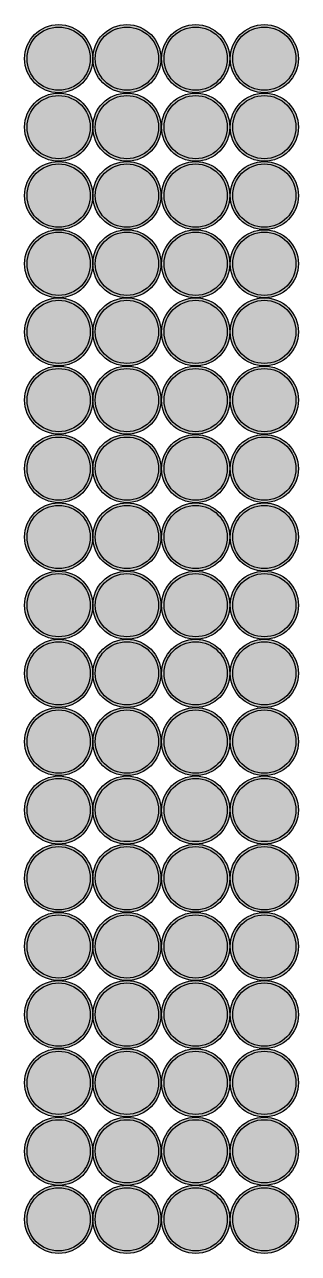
# Model space of a CAD drawing. Header units: inches. Extents: x 443 to 1254, y 273 to 817.
# Drawn here: x 697.2 to 711, y 366.4 to 428.4 of the extents above; entities that cross this region are included whole.
import ezdxf

# ---------------------------------------------------------------- set-up
doc = ezdxf.new("R2010")
doc.units = ezdxf.units.IN
doc.header["$MEASUREMENT"] = 0

msp = doc.modelspace()

# ---------------------------------------------------------------- hatches: boundary and pattern name
h = msp.add_hatch(color=256)
h.dxf.hatch_style = 1
h.set_gradient(color1=(41, 49, 137), color2=(19, 103, 52), tint=1, name='INVCURVED')
h.paths.add_polyline_path([(697.15414, 426.68143, 1), (700.59414, 426.68143, 1)])
h.paths.add_polyline_path([(700.46914, 426.68143, -1), (697.27914, 426.68143, -1)], flags=16)
h = msp.add_hatch(color=256)
h.dxf.hatch_style = 1
h.set_gradient(color1=(242, 103, 34), color2=(248, 153, 30), tint=1)
h.paths.add_polyline_path([(700.46914, 426.68143, 1), (697.27914, 426.68143, 1)])
h = msp.add_hatch(color=256)
h.dxf.hatch_style = 1
h.set_gradient(color1=(41, 49, 137), color2=(19, 103, 52), tint=1, name='INVCURVED')
h.paths.add_polyline_path([(700.59787, 426.68143, 1), (704.03787, 426.68143, 1)])
h.paths.add_polyline_path([(703.91287, 426.68143, -1), (700.72287, 426.68143, -1)], flags=16)
h = msp.add_hatch(color=256)
h.dxf.hatch_style = 1
h.set_gradient(color1=(242, 103, 34), color2=(248, 153, 30), tint=1)
h.paths.add_polyline_path([(703.91287, 426.68143, 1), (700.72287, 426.68143, 1)])
h = msp.add_hatch(color=256)
h.dxf.hatch_style = 1
h.set_gradient(color1=(41, 49, 137), color2=(19, 103, 52), tint=1, name='INVCURVED')
h.paths.add_polyline_path([(704.06642, 426.68143, 1), (707.50642, 426.68143, 1)])
h.paths.add_polyline_path([(707.38142, 426.68143, -1), (704.19142, 426.68143, -1)], flags=16)
h = msp.add_hatch(color=256)
h.dxf.hatch_style = 1
h.set_gradient(color1=(242, 103, 34), color2=(248, 153, 30), tint=1)
h.paths.add_polyline_path([(707.38142, 426.68143, 1), (704.19142, 426.68143, 1)])
h = msp.add_hatch(color=256)
h.dxf.hatch_style = 1
h.set_gradient(color1=(41, 49, 137), color2=(19, 103, 52), tint=1, name='INVCURVED')
h.paths.add_polyline_path([(707.53261, 426.68143, 1), (710.97261, 426.68143, 1)])
h.paths.add_polyline_path([(710.84761, 426.68143, -1), (707.65761, 426.68143, -1)], flags=16)
h = msp.add_hatch(color=256)
h.dxf.hatch_style = 1
h.set_gradient(color1=(242, 103, 34), color2=(248, 153, 30), tint=1)
h.paths.add_polyline_path([(710.84761, 426.68143, 1), (707.65761, 426.68143, 1)])
h = msp.add_hatch(color=256)
h.dxf.hatch_style = 1
h.set_gradient(color1=(41, 49, 137), color2=(19, 103, 52), tint=1, name='INVCURVED')
h.paths.add_polyline_path([(697.15414, 423.22408, 1), (700.59414, 423.22408, 1)])
h.paths.add_polyline_path([(700.46914, 423.22408, -1), (697.27914, 423.22408, -1)], flags=16)
h = msp.add_hatch(color=256)
h.dxf.hatch_style = 1
h.set_gradient(color1=(41, 49, 137), color2=(19, 103, 52), tint=1, name='INVCURVED')
h.paths.add_polyline_path([(700.59787, 423.22408, 1), (704.03787, 423.22408, 1)])
h.paths.add_polyline_path([(703.91287, 423.22408, -1), (700.72287, 423.22408, -1)], flags=16)
h = msp.add_hatch(color=256)
h.dxf.hatch_style = 1
h.set_gradient(color1=(41, 49, 137), color2=(19, 103, 52), tint=1, name='INVCURVED')
h.paths.add_polyline_path([(704.06642, 423.22408, 1), (707.50642, 423.22408, 1)])
h.paths.add_polyline_path([(707.38142, 423.22408, -1), (704.19142, 423.22408, -1)], flags=16)
h = msp.add_hatch(color=256)
h.dxf.hatch_style = 1
h.set_gradient(color1=(41, 49, 137), color2=(19, 103, 52), tint=1, name='INVCURVED')
h.paths.add_polyline_path([(707.53261, 423.22408, 1), (710.97261, 423.22408, 1)])
h.paths.add_polyline_path([(710.84761, 423.22408, -1), (707.65761, 423.22408, -1)], flags=16)
h = msp.add_hatch(color=256)
h.dxf.hatch_style = 1
h.set_gradient(color1=(242, 103, 34), color2=(248, 153, 30), tint=1)
h.paths.add_polyline_path([(700.46914, 423.22408, 1), (697.27914, 423.22408, 1)])
h = msp.add_hatch(color=256)
h.dxf.hatch_style = 1
h.set_gradient(color1=(242, 103, 34), color2=(248, 153, 30), tint=1)
h.paths.add_polyline_path([(703.91287, 423.22408, 1), (700.72287, 423.22408, 1)])
h = msp.add_hatch(color=256)
h.dxf.hatch_style = 1
h.set_gradient(color1=(242, 103, 34), color2=(248, 153, 30), tint=1)
h.paths.add_polyline_path([(707.38142, 423.22408, 1), (704.19142, 423.22408, 1)])
h = msp.add_hatch(color=256)
h.dxf.hatch_style = 1
h.set_gradient(color1=(242, 103, 34), color2=(248, 153, 30), tint=1)
h.paths.add_polyline_path([(710.84761, 423.22408, 1), (707.65761, 423.22408, 1)])
h = msp.add_hatch(color=256)
h.dxf.hatch_style = 1
h.set_gradient(color1=(41, 49, 137), color2=(19, 103, 52), tint=1, name='INVCURVED')
h.paths.add_polyline_path([(697.15414, 419.7698, 1), (700.59414, 419.7698, 1)])
h.paths.add_polyline_path([(700.46914, 419.7698, -1), (697.27914, 419.7698, -1)], flags=16)
h = msp.add_hatch(color=256)
h.dxf.hatch_style = 1
h.set_gradient(color1=(242, 103, 34), color2=(248, 153, 30), tint=1)
h.paths.add_polyline_path([(700.46914, 419.7698, 1), (697.27914, 419.7698, 1)])
h = msp.add_hatch(color=256)
h.dxf.hatch_style = 1
h.set_gradient(color1=(41, 49, 137), color2=(19, 103, 52), tint=1, name='INVCURVED')
h.paths.add_polyline_path([(700.59787, 419.7698, 1), (704.03787, 419.7698, 1)])
h.paths.add_polyline_path([(703.91287, 419.7698, -1), (700.72287, 419.7698, -1)], flags=16)
h = msp.add_hatch(color=256)
h.dxf.hatch_style = 1
h.set_gradient(color1=(242, 103, 34), color2=(248, 153, 30), tint=1)
h.paths.add_polyline_path([(703.91287, 419.7698, 1), (700.72287, 419.7698, 1)])
h = msp.add_hatch(color=256)
h.dxf.hatch_style = 1
h.set_gradient(color1=(41, 49, 137), color2=(19, 103, 52), tint=1, name='INVCURVED')
h.paths.add_polyline_path([(704.06642, 419.7698, 1), (707.50642, 419.7698, 1)])
h.paths.add_polyline_path([(707.38142, 419.7698, -1), (704.19142, 419.7698, -1)], flags=16)
h = msp.add_hatch(color=256)
h.dxf.hatch_style = 1
h.set_gradient(color1=(242, 103, 34), color2=(248, 153, 30), tint=1)
h.paths.add_polyline_path([(707.38142, 419.7698, 1), (704.19142, 419.7698, 1)])
h = msp.add_hatch(color=256)
h.dxf.hatch_style = 1
h.set_gradient(color1=(41, 49, 137), color2=(19, 103, 52), tint=1, name='INVCURVED')
h.paths.add_polyline_path([(707.53261, 419.7698, 1), (710.97261, 419.7698, 1)])
h.paths.add_polyline_path([(710.84761, 419.7698, -1), (707.65761, 419.7698, -1)], flags=16)
h = msp.add_hatch(color=256)
h.dxf.hatch_style = 1
h.set_gradient(color1=(242, 103, 34), color2=(248, 153, 30), tint=1)
h.paths.add_polyline_path([(710.84761, 419.7698, 1), (707.65761, 419.7698, 1)])
h = msp.add_hatch(color=256)
h.dxf.hatch_style = 1
h.set_gradient(color1=(41, 49, 137), color2=(19, 103, 52), tint=1, name='INVCURVED')
h.paths.add_polyline_path([(697.15414, 416.32725, 1), (700.59414, 416.32725, 1)])
h.paths.add_polyline_path([(700.46914, 416.32725, -1), (697.27914, 416.32725, -1)], flags=16)
h = msp.add_hatch(color=256)
h.dxf.hatch_style = 1
h.set_gradient(color1=(242, 103, 34), color2=(248, 153, 30), tint=1)
h.paths.add_polyline_path([(700.46914, 416.32725, 1), (697.27914, 416.32725, 1)])
h = msp.add_hatch(color=256)
h.dxf.hatch_style = 1
h.set_gradient(color1=(41, 49, 137), color2=(19, 103, 52), tint=1, name='INVCURVED')
h.paths.add_polyline_path([(700.59787, 416.32725, 1), (704.03787, 416.32725, 1)])
h.paths.add_polyline_path([(703.91287, 416.32725, -1), (700.72287, 416.32725, -1)], flags=16)
h = msp.add_hatch(color=256)
h.dxf.hatch_style = 1
h.set_gradient(color1=(242, 103, 34), color2=(248, 153, 30), tint=1)
h.paths.add_polyline_path([(703.91287, 416.32725, 1), (700.72287, 416.32725, 1)])
h = msp.add_hatch(color=256)
h.dxf.hatch_style = 1
h.set_gradient(color1=(41, 49, 137), color2=(19, 103, 52), tint=1, name='INVCURVED')
h.paths.add_polyline_path([(704.06642, 416.32725, 1), (707.50642, 416.32725, 1)])
h.paths.add_polyline_path([(707.38142, 416.32725, -1), (704.19142, 416.32725, -1)], flags=16)
h = msp.add_hatch(color=256)
h.dxf.hatch_style = 1
h.set_gradient(color1=(242, 103, 34), color2=(248, 153, 30), tint=1)
h.paths.add_polyline_path([(707.38142, 416.32725, 1), (704.19142, 416.32725, 1)])
h = msp.add_hatch(color=256)
h.dxf.hatch_style = 1
h.set_gradient(color1=(41, 49, 137), color2=(19, 103, 52), tint=1, name='INVCURVED')
h.paths.add_polyline_path([(707.53261, 416.32725, 1), (710.97261, 416.32725, 1)])
h.paths.add_polyline_path([(710.84761, 416.32725, -1), (707.65761, 416.32725, -1)], flags=16)
h = msp.add_hatch(color=256)
h.dxf.hatch_style = 1
h.set_gradient(color1=(242, 103, 34), color2=(248, 153, 30), tint=1)
h.paths.add_polyline_path([(710.84761, 416.32725, 1), (707.65761, 416.32725, 1)])
h = msp.add_hatch(color=256)
h.dxf.hatch_style = 1
h.set_gradient(color1=(41, 49, 137), color2=(19, 103, 52), tint=1, name='INVCURVED')
h.paths.add_polyline_path([(697.15414, 412.88831, 1), (700.59414, 412.88831, 1)])
h.paths.add_polyline_path([(700.46914, 412.88831, -1), (697.27914, 412.88831, -1)], flags=16)
h = msp.add_hatch(color=256)
h.dxf.hatch_style = 1
h.set_gradient(color1=(242, 103, 34), color2=(248, 153, 30), tint=1)
h.paths.add_polyline_path([(700.46914, 412.88831, 1), (697.27914, 412.88831, 1)])
h = msp.add_hatch(color=256)
h.dxf.hatch_style = 1
h.set_gradient(color1=(41, 49, 137), color2=(19, 103, 52), tint=1, name='INVCURVED')
h.paths.add_polyline_path([(700.59787, 412.88831, 1), (704.03787, 412.88831, 1)])
h.paths.add_polyline_path([(703.91287, 412.88831, -1), (700.72287, 412.88831, -1)], flags=16)
h = msp.add_hatch(color=256)
h.dxf.hatch_style = 1
h.set_gradient(color1=(242, 103, 34), color2=(248, 153, 30), tint=1)
h.paths.add_polyline_path([(703.91287, 412.88831, 1), (700.72287, 412.88831, 1)])
h = msp.add_hatch(color=256)
h.dxf.hatch_style = 1
h.set_gradient(color1=(41, 49, 137), color2=(19, 103, 52), tint=1, name='INVCURVED')
h.paths.add_polyline_path([(704.06642, 412.88831, 1), (707.50642, 412.88831, 1)])
h.paths.add_polyline_path([(707.38142, 412.88831, -1), (704.19142, 412.88831, -1)], flags=16)
h = msp.add_hatch(color=256)
h.dxf.hatch_style = 1
h.set_gradient(color1=(242, 103, 34), color2=(248, 153, 30), tint=1)
h.paths.add_polyline_path([(707.38142, 412.88831, 1), (704.19142, 412.88831, 1)])
h = msp.add_hatch(color=256)
h.dxf.hatch_style = 1
h.set_gradient(color1=(41, 49, 137), color2=(19, 103, 52), tint=1, name='INVCURVED')
h.paths.add_polyline_path([(707.53261, 412.88831, 1), (710.97261, 412.88831, 1)])
h.paths.add_polyline_path([(710.84761, 412.88831, -1), (707.65761, 412.88831, -1)], flags=16)
h = msp.add_hatch(color=256)
h.dxf.hatch_style = 1
h.set_gradient(color1=(242, 103, 34), color2=(248, 153, 30), tint=1)
h.paths.add_polyline_path([(710.84761, 412.88831, 1), (707.65761, 412.88831, 1)])
h = msp.add_hatch(color=256)
h.dxf.hatch_style = 1
h.set_gradient(color1=(41, 49, 137), color2=(19, 103, 52), tint=1, name='INVCURVED')
h.paths.add_polyline_path([(697.15414, 409.44478, 1), (700.59414, 409.44478, 1)])
h.paths.add_polyline_path([(700.46914, 409.44478, -1), (697.27914, 409.44478, -1)], flags=16)
h = msp.add_hatch(color=256)
h.dxf.hatch_style = 1
h.set_gradient(color1=(242, 103, 34), color2=(248, 153, 30), tint=1)
h.paths.add_polyline_path([(700.46914, 409.44478, 1), (697.27914, 409.44478, 1)])
h = msp.add_hatch(color=256)
h.dxf.hatch_style = 1
h.set_gradient(color1=(41, 49, 137), color2=(19, 103, 52), tint=1, name='INVCURVED')
h.paths.add_polyline_path([(700.59787, 409.44478, 1), (704.03787, 409.44478, 1)])
h.paths.add_polyline_path([(703.91287, 409.44478, -1), (700.72287, 409.44478, -1)], flags=16)
h = msp.add_hatch(color=256)
h.dxf.hatch_style = 1
h.set_gradient(color1=(242, 103, 34), color2=(248, 153, 30), tint=1)
h.paths.add_polyline_path([(703.91287, 409.44478, 1), (700.72287, 409.44478, 1)])
h = msp.add_hatch(color=256)
h.dxf.hatch_style = 1
h.set_gradient(color1=(41, 49, 137), color2=(19, 103, 52), tint=1, name='INVCURVED')
h.paths.add_polyline_path([(704.06642, 409.44478, 1), (707.50642, 409.44478, 1)])
h.paths.add_polyline_path([(707.38142, 409.44478, -1), (704.19142, 409.44478, -1)], flags=16)
h = msp.add_hatch(color=256)
h.dxf.hatch_style = 1
h.set_gradient(color1=(242, 103, 34), color2=(248, 153, 30), tint=1)
h.paths.add_polyline_path([(707.38142, 409.44478, 1), (704.19142, 409.44478, 1)])
h = msp.add_hatch(color=256)
h.dxf.hatch_style = 1
h.set_gradient(color1=(41, 49, 137), color2=(19, 103, 52), tint=1, name='INVCURVED')
h.paths.add_polyline_path([(707.53261, 409.44478, 1), (710.97261, 409.44478, 1)])
h.paths.add_polyline_path([(710.84761, 409.44478, -1), (707.65761, 409.44478, -1)], flags=16)
h = msp.add_hatch(color=256)
h.dxf.hatch_style = 1
h.set_gradient(color1=(242, 103, 34), color2=(248, 153, 30), tint=1)
h.paths.add_polyline_path([(710.84761, 409.44478, 1), (707.65761, 409.44478, 1)])
h = msp.add_hatch(color=256)
h.dxf.hatch_style = 1
h.set_gradient(color1=(41, 49, 137), color2=(19, 103, 52), tint=1, name='INVCURVED')
h.paths.add_polyline_path([(697.15414, 405.98743, 1), (700.59414, 405.98743, 1)])
h.paths.add_polyline_path([(700.46914, 405.98743, -1), (697.27914, 405.98743, -1)], flags=16)
h = msp.add_hatch(color=256)
h.dxf.hatch_style = 1
h.set_gradient(color1=(242, 103, 34), color2=(248, 153, 30), tint=1)
h.paths.add_polyline_path([(700.46914, 405.98743, 1), (697.27914, 405.98743, 1)])
h = msp.add_hatch(color=256)
h.dxf.hatch_style = 1
h.set_gradient(color1=(41, 49, 137), color2=(19, 103, 52), tint=1, name='INVCURVED')
h.paths.add_polyline_path([(700.59787, 405.98743, 1), (704.03787, 405.98743, 1)])
h.paths.add_polyline_path([(703.91287, 405.98743, -1), (700.72287, 405.98743, -1)], flags=16)
h = msp.add_hatch(color=256)
h.dxf.hatch_style = 1
h.set_gradient(color1=(242, 103, 34), color2=(248, 153, 30), tint=1)
h.paths.add_polyline_path([(703.91287, 405.98743, 1), (700.72287, 405.98743, 1)])
h = msp.add_hatch(color=256)
h.dxf.hatch_style = 1
h.set_gradient(color1=(41, 49, 137), color2=(19, 103, 52), tint=1, name='INVCURVED')
h.paths.add_polyline_path([(704.06642, 405.98743, 1), (707.50642, 405.98743, 1)])
h.paths.add_polyline_path([(707.38142, 405.98743, -1), (704.19142, 405.98743, -1)], flags=16)
h = msp.add_hatch(color=256)
h.dxf.hatch_style = 1
h.set_gradient(color1=(242, 103, 34), color2=(248, 153, 30), tint=1)
h.paths.add_polyline_path([(707.38142, 405.98743, 1), (704.19142, 405.98743, 1)])
h = msp.add_hatch(color=256)
h.dxf.hatch_style = 1
h.set_gradient(color1=(41, 49, 137), color2=(19, 103, 52), tint=1, name='INVCURVED')
h.paths.add_polyline_path([(707.53261, 405.98743, 1), (710.97261, 405.98743, 1)])
h.paths.add_polyline_path([(710.84761, 405.98743, -1), (707.65761, 405.98743, -1)], flags=16)
h = msp.add_hatch(color=256)
h.dxf.hatch_style = 1
h.set_gradient(color1=(242, 103, 34), color2=(248, 153, 30), tint=1)
h.paths.add_polyline_path([(710.84761, 405.98743, 1), (707.65761, 405.98743, 1)])
h = msp.add_hatch(color=256)
h.dxf.hatch_style = 1
h.set_gradient(color1=(41, 49, 137), color2=(19, 103, 52), tint=1, name='INVCURVED')
h.paths.add_polyline_path([(697.15414, 402.53285, 1), (700.59414, 402.53285, 1)])
h.paths.add_polyline_path([(700.46914, 402.53285, -1), (697.27914, 402.53285, -1)], flags=16)
h = msp.add_hatch(color=256)
h.dxf.hatch_style = 1
h.set_gradient(color1=(242, 103, 34), color2=(248, 153, 30), tint=1)
h.paths.add_polyline_path([(700.46914, 402.53285, 1), (697.27914, 402.53285, 1)])
h = msp.add_hatch(color=256)
h.dxf.hatch_style = 1
h.set_gradient(color1=(41, 49, 137), color2=(19, 103, 52), tint=1, name='INVCURVED')
h.paths.add_polyline_path([(700.59787, 402.53285, 1), (704.03787, 402.53285, 1)])
h.paths.add_polyline_path([(703.91287, 402.53285, -1), (700.72287, 402.53285, -1)], flags=16)
h = msp.add_hatch(color=256)
h.dxf.hatch_style = 1
h.set_gradient(color1=(242, 103, 34), color2=(248, 153, 30), tint=1)
h.paths.add_polyline_path([(703.91287, 402.53285, 1), (700.72287, 402.53285, 1)])
h = msp.add_hatch(color=256)
h.dxf.hatch_style = 1
h.set_gradient(color1=(41, 49, 137), color2=(19, 103, 52), tint=1, name='INVCURVED')
h.paths.add_polyline_path([(704.06642, 402.53285, 1), (707.50642, 402.53285, 1)])
h.paths.add_polyline_path([(707.38142, 402.53285, -1), (704.19142, 402.53285, -1)], flags=16)
h = msp.add_hatch(color=256)
h.dxf.hatch_style = 1
h.set_gradient(color1=(242, 103, 34), color2=(248, 153, 30), tint=1)
h.paths.add_polyline_path([(707.38142, 402.53285, 1), (704.19142, 402.53285, 1)])
h = msp.add_hatch(color=256)
h.dxf.hatch_style = 1
h.set_gradient(color1=(41, 49, 137), color2=(19, 103, 52), tint=1, name='INVCURVED')
h.paths.add_polyline_path([(707.53261, 402.53285, 1), (710.97261, 402.53285, 1)])
h.paths.add_polyline_path([(710.84761, 402.53285, -1), (707.65761, 402.53285, -1)], flags=16)
h = msp.add_hatch(color=256)
h.dxf.hatch_style = 1
h.set_gradient(color1=(242, 103, 34), color2=(248, 153, 30), tint=1)
h.paths.add_polyline_path([(710.84761, 402.53285, 1), (707.65761, 402.53285, 1)])
h = msp.add_hatch(color=256)
h.dxf.hatch_style = 1
h.set_gradient(color1=(41, 49, 137), color2=(19, 103, 52), tint=1, name='INVCURVED')
h.paths.add_polyline_path([(697.15414, 399.0903, 1), (700.59414, 399.0903, 1)])
h.paths.add_polyline_path([(700.46914, 399.0903, -1), (697.27914, 399.0903, -1)], flags=16)
h = msp.add_hatch(color=256)
h.dxf.hatch_style = 1
h.set_gradient(color1=(41, 49, 137), color2=(19, 103, 52), tint=1, name='INVCURVED')
h.paths.add_polyline_path([(700.59787, 399.0903, 1), (704.03787, 399.0903, 1)])
h.paths.add_polyline_path([(703.91287, 399.0903, -1), (700.72287, 399.0903, -1)], flags=16)
h = msp.add_hatch(color=256)
h.dxf.hatch_style = 1
h.set_gradient(color1=(41, 49, 137), color2=(19, 103, 52), tint=1, name='INVCURVED')
h.paths.add_polyline_path([(704.06642, 399.0903, 1), (707.50642, 399.0903, 1)])
h.paths.add_polyline_path([(707.38142, 399.0903, -1), (704.19142, 399.0903, -1)], flags=16)
h = msp.add_hatch(color=256)
h.dxf.hatch_style = 1
h.set_gradient(color1=(41, 49, 137), color2=(19, 103, 52), tint=1, name='INVCURVED')
h.paths.add_polyline_path([(707.53261, 399.0903, 1), (710.97261, 399.0903, 1)])
h.paths.add_polyline_path([(710.84761, 399.0903, -1), (707.65761, 399.0903, -1)], flags=16)
h = msp.add_hatch(color=256)
h.dxf.hatch_style = 1
h.set_gradient(color1=(242, 103, 34), color2=(248, 153, 30), tint=1)
h.paths.add_polyline_path([(700.46914, 399.0903, 1), (697.27914, 399.0903, 1)])
h = msp.add_hatch(color=256)
h.dxf.hatch_style = 1
h.set_gradient(color1=(242, 103, 34), color2=(248, 153, 30), tint=1)
h.paths.add_polyline_path([(703.91287, 399.0903, 1), (700.72287, 399.0903, 1)])
h = msp.add_hatch(color=256)
h.dxf.hatch_style = 1
h.set_gradient(color1=(242, 103, 34), color2=(248, 153, 30), tint=1)
h.paths.add_polyline_path([(707.38142, 399.0903, 1), (704.19142, 399.0903, 1)])
h = msp.add_hatch(color=256)
h.dxf.hatch_style = 1
h.set_gradient(color1=(242, 103, 34), color2=(248, 153, 30), tint=1)
h.paths.add_polyline_path([(710.84761, 399.0903, 1), (707.65761, 399.0903, 1)])
h = msp.add_hatch(color=256)
h.dxf.hatch_style = 1
h.set_gradient(color1=(41, 49, 137), color2=(19, 103, 52), tint=1, name='INVCURVED')
h.paths.add_polyline_path([(697.15414, 395.65136, 1), (700.59414, 395.65136, 1)])
h.paths.add_polyline_path([(700.46914, 395.65136, -1), (697.27914, 395.65136, -1)], flags=16)
h = msp.add_hatch(color=256)
h.dxf.hatch_style = 1
h.set_gradient(color1=(242, 103, 34), color2=(248, 153, 30), tint=1)
h.paths.add_polyline_path([(700.46914, 395.65136, 1), (697.27914, 395.65136, 1)])
h = msp.add_hatch(color=256)
h.dxf.hatch_style = 1
h.set_gradient(color1=(41, 49, 137), color2=(19, 103, 52), tint=1, name='INVCURVED')
h.paths.add_polyline_path([(700.59787, 395.65136, 1), (704.03787, 395.65136, 1)])
h.paths.add_polyline_path([(703.91287, 395.65136, -1), (700.72287, 395.65136, -1)], flags=16)
h = msp.add_hatch(color=256)
h.dxf.hatch_style = 1
h.set_gradient(color1=(242, 103, 34), color2=(248, 153, 30), tint=1)
h.paths.add_polyline_path([(703.91287, 395.65136, 1), (700.72287, 395.65136, 1)])
h = msp.add_hatch(color=256)
h.dxf.hatch_style = 1
h.set_gradient(color1=(41, 49, 137), color2=(19, 103, 52), tint=1, name='INVCURVED')
h.paths.add_polyline_path([(704.06642, 395.65136, 1), (707.50642, 395.65136, 1)])
h.paths.add_polyline_path([(707.38142, 395.65136, -1), (704.19142, 395.65136, -1)], flags=16)
h = msp.add_hatch(color=256)
h.dxf.hatch_style = 1
h.set_gradient(color1=(242, 103, 34), color2=(248, 153, 30), tint=1)
h.paths.add_polyline_path([(707.38142, 395.65136, 1), (704.19142, 395.65136, 1)])
h = msp.add_hatch(color=256)
h.dxf.hatch_style = 1
h.set_gradient(color1=(41, 49, 137), color2=(19, 103, 52), tint=1, name='INVCURVED')
h.paths.add_polyline_path([(707.53261, 395.65136, 1), (710.97261, 395.65136, 1)])
h.paths.add_polyline_path([(710.84761, 395.65136, -1), (707.65761, 395.65136, -1)], flags=16)
h = msp.add_hatch(color=256)
h.dxf.hatch_style = 1
h.set_gradient(color1=(242, 103, 34), color2=(248, 153, 30), tint=1)
h.paths.add_polyline_path([(710.84761, 395.65136, 1), (707.65761, 395.65136, 1)])
h = msp.add_hatch(color=256)
h.dxf.hatch_style = 1
h.set_gradient(color1=(41, 49, 137), color2=(19, 103, 52), tint=1, name='INVCURVED')
h.paths.add_polyline_path([(697.15414, 392.20784, 1), (700.59414, 392.20784, 1)])
h.paths.add_polyline_path([(700.46914, 392.20784, -1), (697.27914, 392.20784, -1)], flags=16)
h = msp.add_hatch(color=256)
h.dxf.hatch_style = 1
h.set_gradient(color1=(41, 49, 137), color2=(19, 103, 52), tint=1, name='INVCURVED')
h.paths.add_polyline_path([(700.59787, 392.20784, 1), (704.03787, 392.20784, 1)])
h.paths.add_polyline_path([(703.91287, 392.20784, -1), (700.72287, 392.20784, -1)], flags=16)
h = msp.add_hatch(color=256)
h.dxf.hatch_style = 1
h.set_gradient(color1=(41, 49, 137), color2=(19, 103, 52), tint=1, name='INVCURVED')
h.paths.add_polyline_path([(704.06642, 392.20784, 1), (707.50642, 392.20784, 1)])
h.paths.add_polyline_path([(707.38142, 392.20784, -1), (704.19142, 392.20784, -1)], flags=16)
h = msp.add_hatch(color=256)
h.dxf.hatch_style = 1
h.set_gradient(color1=(41, 49, 137), color2=(19, 103, 52), tint=1, name='INVCURVED')
h.paths.add_polyline_path([(707.53261, 392.20784, 1), (710.97261, 392.20784, 1)])
h.paths.add_polyline_path([(710.84761, 392.20784, -1), (707.65761, 392.20784, -1)], flags=16)
h = msp.add_hatch(color=256)
h.dxf.hatch_style = 1
h.set_gradient(color1=(242, 103, 34), color2=(248, 153, 30), tint=1)
h.paths.add_polyline_path([(700.46914, 392.20784, 1), (697.27914, 392.20784, 1)])
h = msp.add_hatch(color=256)
h.dxf.hatch_style = 1
h.set_gradient(color1=(242, 103, 34), color2=(248, 153, 30), tint=1)
h.paths.add_polyline_path([(703.91287, 392.20784, 1), (700.72287, 392.20784, 1)])
h = msp.add_hatch(color=256)
h.dxf.hatch_style = 1
h.set_gradient(color1=(242, 103, 34), color2=(248, 153, 30), tint=1)
h.paths.add_polyline_path([(707.38142, 392.20784, 1), (704.19142, 392.20784, 1)])
h = msp.add_hatch(color=256)
h.dxf.hatch_style = 1
h.set_gradient(color1=(242, 103, 34), color2=(248, 153, 30), tint=1)
h.paths.add_polyline_path([(710.84761, 392.20784, 1), (707.65761, 392.20784, 1)])
h = msp.add_hatch(color=256)
h.dxf.hatch_style = 1
h.set_gradient(color1=(41, 49, 137), color2=(19, 103, 52), tint=1, name='INVCURVED')
h.paths.add_polyline_path([(697.15414, 388.75048, 1), (700.59414, 388.75048, 1)])
h.paths.add_polyline_path([(700.46914, 388.75048, -1), (697.27914, 388.75048, -1)], flags=16)
h = msp.add_hatch(color=256)
h.dxf.hatch_style = 1
h.set_gradient(color1=(242, 103, 34), color2=(248, 153, 30), tint=1)
h.paths.add_polyline_path([(700.46914, 388.75048, 1), (697.27914, 388.75048, 1)])
h = msp.add_hatch(color=256)
h.dxf.hatch_style = 1
h.set_gradient(color1=(41, 49, 137), color2=(19, 103, 52), tint=1, name='INVCURVED')
h.paths.add_polyline_path([(700.59787, 388.75048, 1), (704.03787, 388.75048, 1)])
h.paths.add_polyline_path([(703.91287, 388.75048, -1), (700.72287, 388.75048, -1)], flags=16)
h = msp.add_hatch(color=256)
h.dxf.hatch_style = 1
h.set_gradient(color1=(242, 103, 34), color2=(248, 153, 30), tint=1)
h.paths.add_polyline_path([(703.91287, 388.75048, 1), (700.72287, 388.75048, 1)])
h = msp.add_hatch(color=256)
h.dxf.hatch_style = 1
h.set_gradient(color1=(41, 49, 137), color2=(19, 103, 52), tint=1, name='INVCURVED')
h.paths.add_polyline_path([(704.06642, 388.75048, 1), (707.50642, 388.75048, 1)])
h.paths.add_polyline_path([(707.38142, 388.75048, -1), (704.19142, 388.75048, -1)], flags=16)
h = msp.add_hatch(color=256)
h.dxf.hatch_style = 1
h.set_gradient(color1=(242, 103, 34), color2=(248, 153, 30), tint=1)
h.paths.add_polyline_path([(707.38142, 388.75048, 1), (704.19142, 388.75048, 1)])
h = msp.add_hatch(color=256)
h.dxf.hatch_style = 1
h.set_gradient(color1=(41, 49, 137), color2=(19, 103, 52), tint=1, name='INVCURVED')
h.paths.add_polyline_path([(707.53261, 388.75048, 1), (710.97261, 388.75048, 1)])
h.paths.add_polyline_path([(710.84761, 388.75048, -1), (707.65761, 388.75048, -1)], flags=16)
h = msp.add_hatch(color=256)
h.dxf.hatch_style = 1
h.set_gradient(color1=(242, 103, 34), color2=(248, 153, 30), tint=1)
h.paths.add_polyline_path([(710.84761, 388.75048, 1), (707.65761, 388.75048, 1)])
h = msp.add_hatch(color=256)
h.dxf.hatch_style = 1
h.set_gradient(color1=(41, 49, 137), color2=(19, 103, 52), tint=1, name='INVCURVED')
h.paths.add_polyline_path([(697.15414, 385.30823, 1), (700.59414, 385.30823, 1)])
h.paths.add_polyline_path([(700.46914, 385.30823, -1), (697.27914, 385.30823, -1)], flags=16)
h = msp.add_hatch(color=256)
h.dxf.hatch_style = 1
h.set_gradient(color1=(242, 103, 34), color2=(248, 153, 30), tint=1)
h.paths.add_polyline_path([(700.46914, 385.30823, 1), (697.27914, 385.30823, 1)])
h = msp.add_hatch(color=256)
h.dxf.hatch_style = 1
h.set_gradient(color1=(41, 49, 137), color2=(19, 103, 52), tint=1, name='INVCURVED')
h.paths.add_polyline_path([(700.59787, 385.30823, 1), (704.03787, 385.30823, 1)])
h.paths.add_polyline_path([(703.91287, 385.30823, -1), (700.72287, 385.30823, -1)], flags=16)
h = msp.add_hatch(color=256)
h.dxf.hatch_style = 1
h.set_gradient(color1=(242, 103, 34), color2=(248, 153, 30), tint=1)
h.paths.add_polyline_path([(703.91287, 385.30823, 1), (700.72287, 385.30823, 1)])
h = msp.add_hatch(color=256)
h.dxf.hatch_style = 1
h.set_gradient(color1=(41, 49, 137), color2=(19, 103, 52), tint=1, name='INVCURVED')
h.paths.add_polyline_path([(704.06642, 385.30823, 1), (707.50642, 385.30823, 1)])
h.paths.add_polyline_path([(707.38142, 385.30823, -1), (704.19142, 385.30823, -1)], flags=16)
h = msp.add_hatch(color=256)
h.dxf.hatch_style = 1
h.set_gradient(color1=(242, 103, 34), color2=(248, 153, 30), tint=1)
h.paths.add_polyline_path([(707.38142, 385.30823, 1), (704.19142, 385.30823, 1)])
h = msp.add_hatch(color=256)
h.dxf.hatch_style = 1
h.set_gradient(color1=(41, 49, 137), color2=(19, 103, 52), tint=1, name='INVCURVED')
h.paths.add_polyline_path([(707.53261, 385.30823, 1), (710.97261, 385.30823, 1)])
h.paths.add_polyline_path([(710.84761, 385.30823, -1), (707.65761, 385.30823, -1)], flags=16)
h = msp.add_hatch(color=256)
h.dxf.hatch_style = 1
h.set_gradient(color1=(242, 103, 34), color2=(248, 153, 30), tint=1)
h.paths.add_polyline_path([(710.84761, 385.30823, 1), (707.65761, 385.30823, 1)])
h = msp.add_hatch(color=256)
h.dxf.hatch_style = 1
h.set_gradient(color1=(41, 49, 137), color2=(19, 103, 52), tint=1, name='INVCURVED')
h.paths.add_polyline_path([(697.15414, 381.86568, 1), (700.59414, 381.86568, 1)])
h.paths.add_polyline_path([(700.46914, 381.86568, -1), (697.27914, 381.86568, -1)], flags=16)
h = msp.add_hatch(color=256)
h.dxf.hatch_style = 1
h.set_gradient(color1=(242, 103, 34), color2=(248, 153, 30), tint=1)
h.paths.add_polyline_path([(700.46914, 381.86568, 1), (697.27914, 381.86568, 1)])
h = msp.add_hatch(color=256)
h.dxf.hatch_style = 1
h.set_gradient(color1=(41, 49, 137), color2=(19, 103, 52), tint=1, name='INVCURVED')
h.paths.add_polyline_path([(700.59787, 381.86568, 1), (704.03787, 381.86568, 1)])
h.paths.add_polyline_path([(703.91287, 381.86568, -1), (700.72287, 381.86568, -1)], flags=16)
h = msp.add_hatch(color=256)
h.dxf.hatch_style = 1
h.set_gradient(color1=(242, 103, 34), color2=(248, 153, 30), tint=1)
h.paths.add_polyline_path([(703.91287, 381.86568, 1), (700.72287, 381.86568, 1)])
h = msp.add_hatch(color=256)
h.dxf.hatch_style = 1
h.set_gradient(color1=(41, 49, 137), color2=(19, 103, 52), tint=1, name='INVCURVED')
h.paths.add_polyline_path([(704.06642, 381.86568, 1), (707.50642, 381.86568, 1)])
h.paths.add_polyline_path([(707.38142, 381.86568, -1), (704.19142, 381.86568, -1)], flags=16)
h = msp.add_hatch(color=256)
h.dxf.hatch_style = 1
h.set_gradient(color1=(242, 103, 34), color2=(248, 153, 30), tint=1)
h.paths.add_polyline_path([(707.38142, 381.86568, 1), (704.19142, 381.86568, 1)])
h = msp.add_hatch(color=256)
h.dxf.hatch_style = 1
h.set_gradient(color1=(41, 49, 137), color2=(19, 103, 52), tint=1, name='INVCURVED')
h.paths.add_polyline_path([(707.53261, 381.86568, 1), (710.97261, 381.86568, 1)])
h.paths.add_polyline_path([(710.84761, 381.86568, -1), (707.65761, 381.86568, -1)], flags=16)
h = msp.add_hatch(color=256)
h.dxf.hatch_style = 1
h.set_gradient(color1=(242, 103, 34), color2=(248, 153, 30), tint=1)
h.paths.add_polyline_path([(710.84761, 381.86568, 1), (707.65761, 381.86568, 1)])
h = msp.add_hatch(color=256)
h.dxf.hatch_style = 1
h.set_gradient(color1=(41, 49, 137), color2=(19, 103, 52), tint=1, name='INVCURVED')
h.paths.add_polyline_path([(697.15414, 378.42674, 1), (700.59414, 378.42674, 1)])
h.paths.add_polyline_path([(700.46914, 378.42674, -1), (697.27914, 378.42674, -1)], flags=16)
h = msp.add_hatch(color=256)
h.dxf.hatch_style = 1
h.set_gradient(color1=(242, 103, 34), color2=(248, 153, 30), tint=1)
h.paths.add_polyline_path([(700.46914, 378.42674, 1), (697.27914, 378.42674, 1)])
h = msp.add_hatch(color=256)
h.dxf.hatch_style = 1
h.set_gradient(color1=(41, 49, 137), color2=(19, 103, 52), tint=1, name='INVCURVED')
h.paths.add_polyline_path([(700.59787, 378.42674, 1), (704.03787, 378.42674, 1)])
h.paths.add_polyline_path([(703.91287, 378.42674, -1), (700.72287, 378.42674, -1)], flags=16)
h = msp.add_hatch(color=256)
h.dxf.hatch_style = 1
h.set_gradient(color1=(242, 103, 34), color2=(248, 153, 30), tint=1)
h.paths.add_polyline_path([(703.91287, 378.42674, 1), (700.72287, 378.42674, 1)])
h = msp.add_hatch(color=256)
h.dxf.hatch_style = 1
h.set_gradient(color1=(41, 49, 137), color2=(19, 103, 52), tint=1, name='INVCURVED')
h.paths.add_polyline_path([(704.06642, 378.42674, 1), (707.50642, 378.42674, 1)])
h.paths.add_polyline_path([(707.38142, 378.42674, -1), (704.19142, 378.42674, -1)], flags=16)
h = msp.add_hatch(color=256)
h.dxf.hatch_style = 1
h.set_gradient(color1=(242, 103, 34), color2=(248, 153, 30), tint=1)
h.paths.add_polyline_path([(707.38142, 378.42674, 1), (704.19142, 378.42674, 1)])
h = msp.add_hatch(color=256)
h.dxf.hatch_style = 1
h.set_gradient(color1=(41, 49, 137), color2=(19, 103, 52), tint=1, name='INVCURVED')
h.paths.add_polyline_path([(707.53261, 378.42674, 1), (710.97261, 378.42674, 1)])
h.paths.add_polyline_path([(710.84761, 378.42674, -1), (707.65761, 378.42674, -1)], flags=16)
h = msp.add_hatch(color=256)
h.dxf.hatch_style = 1
h.set_gradient(color1=(242, 103, 34), color2=(248, 153, 30), tint=1)
h.paths.add_polyline_path([(710.84761, 378.42674, 1), (707.65761, 378.42674, 1)])
h = msp.add_hatch(color=256)
h.dxf.hatch_style = 1
h.set_gradient(color1=(41, 49, 137), color2=(19, 103, 52), tint=1, name='INVCURVED')
h.paths.add_polyline_path([(697.15414, 374.98321, 1), (700.59414, 374.98321, 1)])
h.paths.add_polyline_path([(700.46914, 374.98321, -1), (697.27914, 374.98321, -1)], flags=16)
h = msp.add_hatch(color=256)
h.dxf.hatch_style = 1
h.set_gradient(color1=(242, 103, 34), color2=(248, 153, 30), tint=1)
h.paths.add_polyline_path([(700.46914, 374.98321, 1), (697.27914, 374.98321, 1)])
h = msp.add_hatch(color=256)
h.dxf.hatch_style = 1
h.set_gradient(color1=(41, 49, 137), color2=(19, 103, 52), tint=1, name='INVCURVED')
h.paths.add_polyline_path([(700.59787, 374.98321, 1), (704.03787, 374.98321, 1)])
h.paths.add_polyline_path([(703.91287, 374.98321, -1), (700.72287, 374.98321, -1)], flags=16)
h = msp.add_hatch(color=256)
h.dxf.hatch_style = 1
h.set_gradient(color1=(242, 103, 34), color2=(248, 153, 30), tint=1)
h.paths.add_polyline_path([(703.91287, 374.98321, 1), (700.72287, 374.98321, 1)])
h = msp.add_hatch(color=256)
h.dxf.hatch_style = 1
h.set_gradient(color1=(41, 49, 137), color2=(19, 103, 52), tint=1, name='INVCURVED')
h.paths.add_polyline_path([(704.06642, 374.98321, 1), (707.50642, 374.98321, 1)])
h.paths.add_polyline_path([(707.38142, 374.98321, -1), (704.19142, 374.98321, -1)], flags=16)
h = msp.add_hatch(color=256)
h.dxf.hatch_style = 1
h.set_gradient(color1=(242, 103, 34), color2=(248, 153, 30), tint=1)
h.paths.add_polyline_path([(707.38142, 374.98321, 1), (704.19142, 374.98321, 1)])
h = msp.add_hatch(color=256)
h.dxf.hatch_style = 1
h.set_gradient(color1=(41, 49, 137), color2=(19, 103, 52), tint=1, name='INVCURVED')
h.paths.add_polyline_path([(707.53261, 374.98321, 1), (710.97261, 374.98321, 1)])
h.paths.add_polyline_path([(710.84761, 374.98321, -1), (707.65761, 374.98321, -1)], flags=16)
h = msp.add_hatch(color=256)
h.dxf.hatch_style = 1
h.set_gradient(color1=(242, 103, 34), color2=(248, 153, 30), tint=1)
h.paths.add_polyline_path([(710.84761, 374.98321, 1), (707.65761, 374.98321, 1)])
h = msp.add_hatch(color=256)
h.dxf.hatch_style = 1
h.set_gradient(color1=(41, 49, 137), color2=(19, 103, 52), tint=1, name='INVCURVED')
h.paths.add_polyline_path([(697.15414, 371.52586, 1), (700.59414, 371.52586, 1)])
h.paths.add_polyline_path([(700.46914, 371.52586, -1), (697.27914, 371.52586, -1)], flags=16)
h = msp.add_hatch(color=256)
h.dxf.hatch_style = 1
h.set_gradient(color1=(242, 103, 34), color2=(248, 153, 30), tint=1)
h.paths.add_polyline_path([(700.46914, 371.52586, 1), (697.27914, 371.52586, 1)])
h = msp.add_hatch(color=256)
h.dxf.hatch_style = 1
h.set_gradient(color1=(41, 49, 137), color2=(19, 103, 52), tint=1, name='INVCURVED')
h.paths.add_polyline_path([(700.59787, 371.52586, 1), (704.03787, 371.52586, 1)])
h.paths.add_polyline_path([(703.91287, 371.52586, -1), (700.72287, 371.52586, -1)], flags=16)
h = msp.add_hatch(color=256)
h.dxf.hatch_style = 1
h.set_gradient(color1=(242, 103, 34), color2=(248, 153, 30), tint=1)
h.paths.add_polyline_path([(703.91287, 371.52586, 1), (700.72287, 371.52586, 1)])
h = msp.add_hatch(color=256)
h.dxf.hatch_style = 1
h.set_gradient(color1=(41, 49, 137), color2=(19, 103, 52), tint=1, name='INVCURVED')
h.paths.add_polyline_path([(704.06642, 371.52586, 1), (707.50642, 371.52586, 1)])
h.paths.add_polyline_path([(707.38142, 371.52586, -1), (704.19142, 371.52586, -1)], flags=16)
h = msp.add_hatch(color=256)
h.dxf.hatch_style = 1
h.set_gradient(color1=(242, 103, 34), color2=(248, 153, 30), tint=1)
h.paths.add_polyline_path([(707.38142, 371.52586, 1), (704.19142, 371.52586, 1)])
h = msp.add_hatch(color=256)
h.dxf.hatch_style = 1
h.set_gradient(color1=(41, 49, 137), color2=(19, 103, 52), tint=1, name='INVCURVED')
h.paths.add_polyline_path([(707.53261, 371.52586, 1), (710.97261, 371.52586, 1)])
h.paths.add_polyline_path([(710.84761, 371.52586, -1), (707.65761, 371.52586, -1)], flags=16)
h = msp.add_hatch(color=256)
h.dxf.hatch_style = 1
h.set_gradient(color1=(242, 103, 34), color2=(248, 153, 30), tint=1)
h.paths.add_polyline_path([(710.84761, 371.52586, 1), (707.65761, 371.52586, 1)])
h = msp.add_hatch(color=256)
h.dxf.hatch_style = 1
h.set_gradient(color1=(41, 49, 137), color2=(19, 103, 52), tint=1, name='INVCURVED')
h.paths.add_polyline_path([(697.15414, 368.09, 1), (700.59414, 368.09, 1)])
h.paths.add_polyline_path([(700.46914, 368.09, -1), (697.27914, 368.09, -1)], flags=16)
h = msp.add_hatch(color=256)
h.dxf.hatch_style = 1
h.set_gradient(color1=(41, 49, 137), color2=(19, 103, 52), tint=1, name='INVCURVED')
h.paths.add_polyline_path([(700.59787, 368.09, 1), (704.03787, 368.09, 1)])
h.paths.add_polyline_path([(703.91287, 368.09, -1), (700.72287, 368.09, -1)], flags=16)
h = msp.add_hatch(color=256)
h.dxf.hatch_style = 1
h.set_gradient(color1=(41, 49, 137), color2=(19, 103, 52), tint=1, name='INVCURVED')
h.paths.add_polyline_path([(704.06642, 368.09, 1), (707.50642, 368.09, 1)])
h.paths.add_polyline_path([(707.38142, 368.09, -1), (704.19142, 368.09, -1)], flags=16)
h = msp.add_hatch(color=256)
h.dxf.hatch_style = 1
h.set_gradient(color1=(41, 49, 137), color2=(19, 103, 52), tint=1, name='INVCURVED')
h.paths.add_polyline_path([(707.53261, 368.09, 1), (710.97261, 368.09, 1)])
h.paths.add_polyline_path([(710.84761, 368.09, -1), (707.65761, 368.09, -1)], flags=16)
h = msp.add_hatch(color=256)
h.dxf.hatch_style = 1
h.set_gradient(color1=(242, 103, 34), color2=(248, 153, 30), tint=1)
h.paths.add_polyline_path([(700.46914, 368.09, 1), (697.27914, 368.09, 1)])
h = msp.add_hatch(color=256)
h.dxf.hatch_style = 1
h.set_gradient(color1=(242, 103, 34), color2=(248, 153, 30), tint=1)
h.paths.add_polyline_path([(703.91287, 368.09, 1), (700.72287, 368.09, 1)])
h = msp.add_hatch(color=256)
h.dxf.hatch_style = 1
h.set_gradient(color1=(242, 103, 34), color2=(248, 153, 30), tint=1)
h.paths.add_polyline_path([(707.38142, 368.09, 1), (704.19142, 368.09, 1)])
h = msp.add_hatch(color=256)
h.dxf.hatch_style = 1
h.set_gradient(color1=(242, 103, 34), color2=(248, 153, 30), tint=1)
h.paths.add_polyline_path([(710.84761, 368.09, 1), (707.65761, 368.09, 1)])

# ---------------------------------------------------------------- linework, layer by layer
for centre, radius in [((698.87414, 426.68143), 1.72), ((698.87414, 426.68143), 1.595), ((702.31787, 426.68143), 1.72), ((702.31787, 426.68143), 1.595), ((705.78642, 426.68143), 1.72), ((705.78642, 426.68143), 1.595), ((709.25261, 426.68143), 1.72), ((709.25261, 426.68143), 1.595), ((698.87414, 423.22408), 1.72), ((702.31787, 423.22408), 1.72), ((705.78642, 423.22408), 1.72), ((709.25261, 423.22408), 1.72), ((698.87414, 423.22408), 1.595), ((702.31787, 423.22408), 1.595), ((705.78642, 423.22408), 1.595), ((709.25261, 423.22408), 1.595), ((698.87414, 419.7698), 1.72), ((698.87414, 419.7698), 1.595), ((702.31787, 419.7698), 1.72), ((702.31787, 419.7698), 1.595), ((705.78642, 419.7698), 1.72), ((705.78642, 419.7698), 1.595), ((709.25261, 419.7698), 1.72), ((709.25261, 419.7698), 1.595), ((698.87414, 416.32725), 1.72), ((698.87414, 416.32725), 1.595), ((702.31787, 416.32725), 1.72), ((702.31787, 416.32725), 1.595), ((705.78642, 416.32725), 1.72), ((705.78642, 416.32725), 1.595), ((709.25261, 416.32725), 1.72), ((709.25261, 416.32725), 1.595), ((698.87414, 412.88831), 1.72), ((698.87414, 412.88831), 1.595), ((702.31787, 412.88831), 1.72), ((702.31787, 412.88831), 1.595), ((705.78642, 412.88831), 1.72), ((705.78642, 412.88831), 1.595), ((709.25261, 412.88831), 1.72), ((709.25261, 412.88831), 1.595), ((698.87414, 409.44478), 1.72), ((698.87414, 409.44478), 1.595), ((702.31787, 409.44478), 1.72), ((702.31787, 409.44478), 1.595), ((705.78642, 409.44478), 1.72), ((705.78642, 409.44478), 1.595), ((709.25261, 409.44478), 1.72), ((709.25261, 409.44478), 1.595), ((698.87414, 405.98743), 1.72), ((698.87414, 405.98743), 1.595), ((702.31787, 405.98743), 1.72), ((702.31787, 405.98743), 1.595), ((705.78642, 405.98743), 1.72), ((705.78642, 405.98743), 1.595), ((709.25261, 405.98743), 1.72), ((709.25261, 405.98743), 1.595), ((698.87414, 402.53285), 1.72), ((698.87414, 402.53285), 1.595), ((702.31787, 402.53285), 1.72), ((702.31787, 402.53285), 1.595), ((705.78642, 402.53285), 1.72), ((705.78642, 402.53285), 1.595), ((709.25261, 402.53285), 1.72), ((709.25261, 402.53285), 1.595), ((698.87414, 399.0903), 1.72), ((702.31787, 399.0903), 1.72), ((705.78642, 399.0903), 1.72), ((709.25261, 399.0903), 1.72), ((698.87414, 399.0903), 1.595), ((702.31787, 399.0903), 1.595), ((705.78642, 399.0903), 1.595), ((709.25261, 399.0903), 1.595), ((698.87414, 395.65136), 1.72), ((698.87414, 395.65136), 1.595), ((702.31787, 395.65136), 1.72), ((702.31787, 395.65136), 1.595), ((705.78642, 395.65136), 1.72), ((705.78642, 395.65136), 1.595), ((709.25261, 395.65136), 1.72), ((709.25261, 395.65136), 1.595), ((698.87414, 392.20784), 1.72), ((702.31787, 392.20784), 1.72), ((705.78642, 392.20784), 1.72), ((709.25261, 392.20784), 1.72), ((698.87414, 392.20784), 1.595), ((702.31787, 392.20784), 1.595), ((705.78642, 392.20784), 1.595), ((709.25261, 392.20784), 1.595), ((698.87414, 388.75048), 1.72), ((698.87414, 388.75048), 1.595), ((702.31787, 388.75048), 1.72), ((702.31787, 388.75048), 1.595), ((705.78642, 388.75048), 1.72), ((705.78642, 388.75048), 1.595), ((709.25261, 388.75048), 1.72), ((709.25261, 388.75048), 1.595), ((698.87414, 385.30823), 1.72), ((698.87414, 385.30823), 1.595), ((702.31787, 385.30823), 1.72), ((702.31787, 385.30823), 1.595), ((705.78642, 385.30823), 1.72), ((705.78642, 385.30823), 1.595), ((709.25261, 385.30823), 1.72), ((709.25261, 385.30823), 1.595), ((698.87414, 381.86568), 1.72), ((698.87414, 381.86568), 1.595), ((702.31787, 381.86568), 1.72), ((702.31787, 381.86568), 1.595), ((705.78642, 381.86568), 1.72), ((705.78642, 381.86568), 1.595), ((709.25261, 381.86568), 1.72), ((709.25261, 381.86568), 1.595), ((698.87414, 378.42674), 1.72), ((698.87414, 378.42674), 1.595), ((702.31787, 378.42674), 1.72), ((702.31787, 378.42674), 1.595), ((705.78642, 378.42674), 1.72), ((705.78642, 378.42674), 1.595), ((709.25261, 378.42674), 1.72), ((709.25261, 378.42674), 1.595), ((698.87414, 374.98321), 1.72), ((698.87414, 374.98321), 1.595), ((702.31787, 374.98321), 1.72), ((702.31787, 374.98321), 1.595), ((705.78642, 374.98321), 1.72), ((705.78642, 374.98321), 1.595), ((709.25261, 374.98321), 1.72), ((709.25261, 374.98321), 1.595), ((698.87414, 371.52586), 1.72), ((698.87414, 371.52586), 1.595), ((702.31787, 371.52586), 1.72), ((702.31787, 371.52586), 1.595), ((705.78642, 371.52586), 1.72), ((705.78642, 371.52586), 1.595), ((709.25261, 371.52586), 1.72), ((709.25261, 371.52586), 1.595), ((698.87414, 368.09), 1.72), ((702.31787, 368.09), 1.72), ((705.78642, 368.09), 1.72), ((709.25261, 368.09), 1.72), ((698.87414, 368.09), 1.595), ((702.31787, 368.09), 1.595), ((705.78642, 368.09), 1.595), ((709.25261, 368.09), 1.595)]:
    msp.add_circle(centre, radius)

doc.saveas('drawing.dxf')
